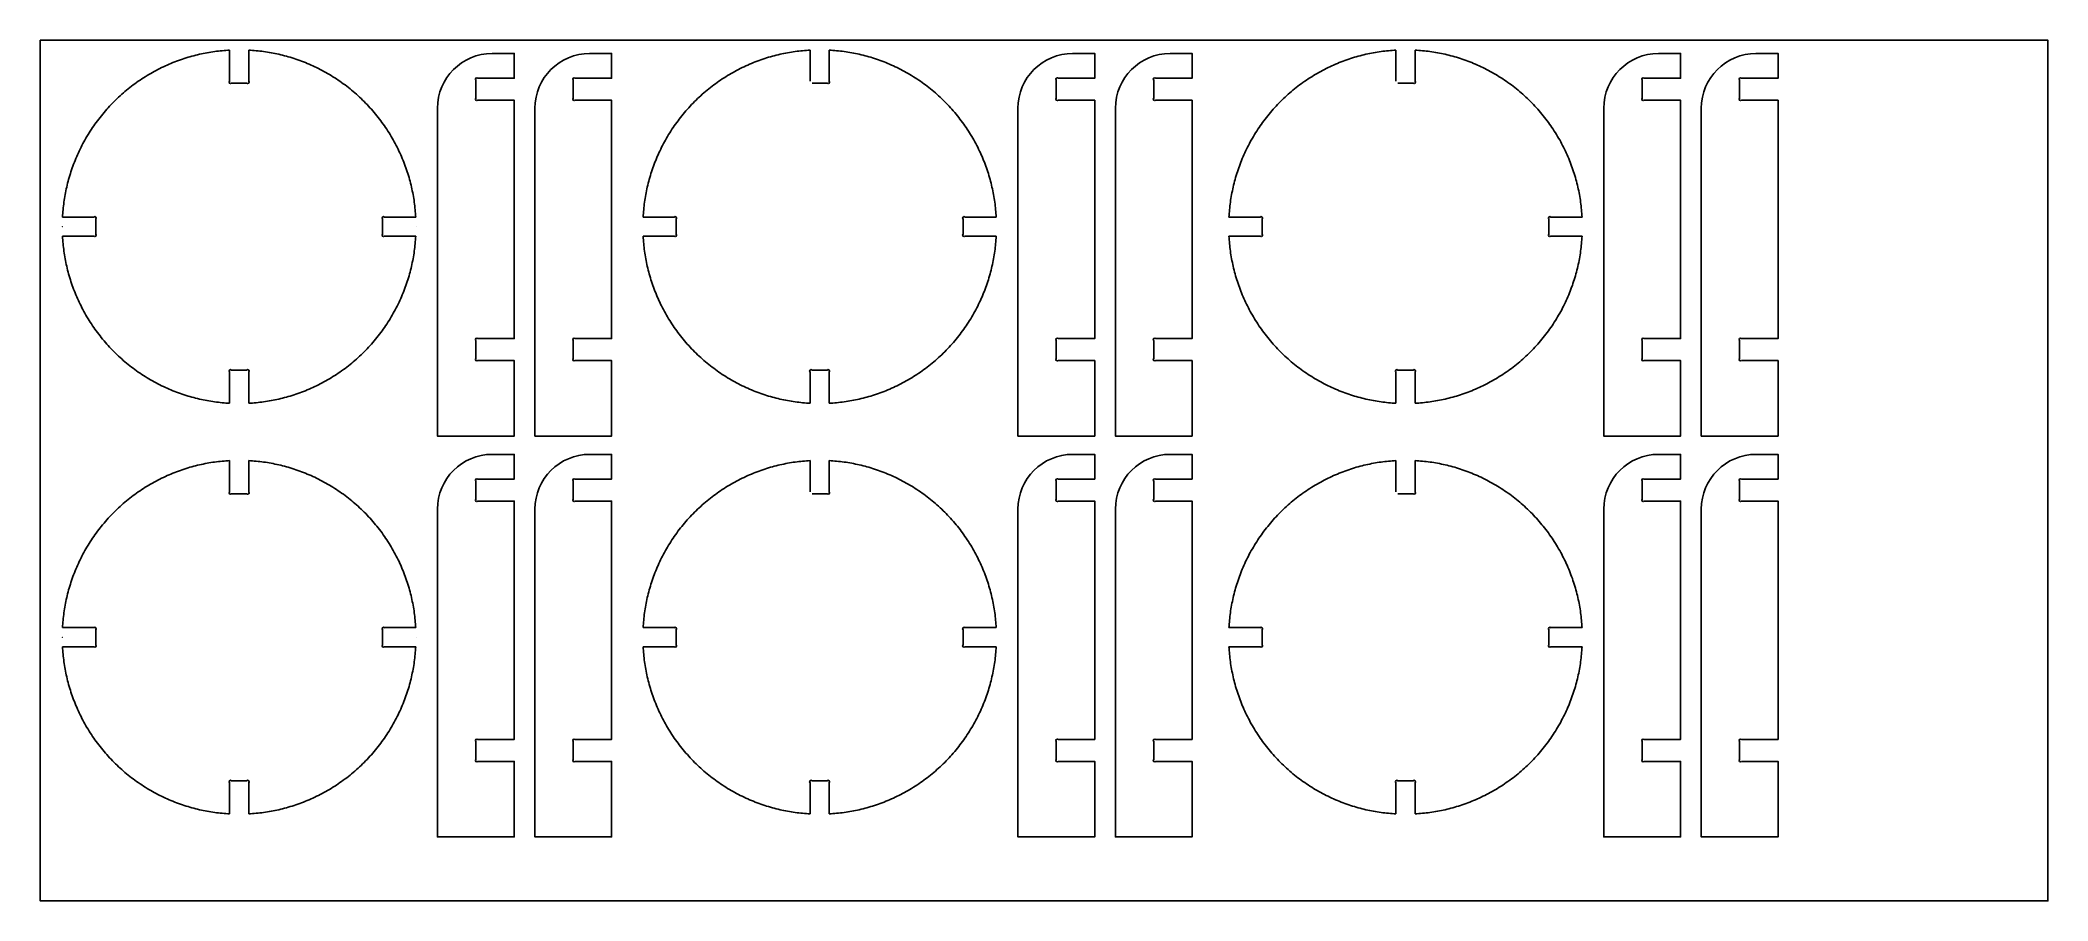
# Model space of a CAD drawing. Header units: millimetres. Extents: x 2518 to 4618, y 7695 to 8595.
import ezdxf

# ---------------------------------------------------------------- set-up
doc = ezdxf.new("R2010")
doc.units = ezdxf.units.MM
doc.header["$LTSCALE"] = 4.5
doc.header["$MEASUREMENT"] = 0
doc.layers.add('3D', color=18, linetype='Continuous', true_color=0x000000)
doc.layers.add('Default', color=18, linetype='Continuous', true_color=0x000000)

msp = doc.modelspace()

# ---------------------------------------------------------------- linework, layer by layer
at = {"layer": '3D'}
msp.add_lwpolyline([(2517.6, 8594.5), (2517.6, 7694.5), (4617.6, 7694.5), (4617.6, 8594.5)], close=True, dxfattribs=at)
at = {"layer": 'Default'}
for points in [[(2715.7, 8551.6), (2715.7, 8551.9), (2715.7, 8584.2)], [(2735.7, 8584.2), (2735.7, 8551.9), (2735.7, 8551.6)], [(3322.9, 8551.6), (3322.9, 8551.9), (3322.9, 8584.2)], [(3342.9, 8584.2), (3342.9, 8551.9), (3342.9, 8551.6)], [(3935.7, 8551.6), (3935.7, 8551.9), (3935.7, 8584.2)], [(3955.7, 8584.2), (3955.7, 8551.9), (3955.7, 8551.6)], [(2733.6, 8549.5), (2733.3, 8549.5), (2718.1, 8549.5), (2717.8, 8549.5)], [(3340.8, 8549.5), (3340.5, 8549.5), (3325.3, 8549.5), (3325, 8549.5)], [(3953.6, 8549.5), (3953.3, 8549.5), (3938.1, 8549.5), (3937.8, 8549.5)], [(2540.9, 8409.5), (2573.3, 8409.5), (2573.6, 8409.5)], [(2575.7, 8407.4), (2575.7, 8407.1), (2575.7, 8391.9), (2575.7, 8391.6)], [(2875.7, 8391.6), (2875.7, 8391.9), (2875.7, 8407.1), (2875.7, 8407.4)], [(2877.8, 8409.5), (2878.1, 8409.5), (2910.4, 8409.5)], [(3148.2, 8409.5), (3180.5, 8409.5), (3180.8, 8409.5)], [(3182.9, 8407.4), (3182.9, 8407.1), (3182.9, 8391.9), (3182.9, 8391.6)], [(3482.9, 8391.6), (3482.9, 8391.9), (3482.9, 8407.1), (3482.9, 8407.4)], [(3485, 8409.5), (3485.3, 8409.5), (3517.6, 8409.5)], [(3761, 8409.5), (3793.3, 8409.5), (3793.6, 8409.5)], [(3795.7, 8407.4), (3795.7, 8407.1), (3795.7, 8391.9), (3795.7, 8391.6)], [(4095.7, 8391.6), (4095.7, 8391.9), (4095.7, 8407.1), (4095.7, 8407.4)], [(4097.8, 8409.5), (4098.1, 8409.5), (4130.4, 8409.5)], [(2540.7, 8399.5), (2540.7, 8399.5)], [(2573.6, 8389.5), (2573.3, 8389.5), (2540.9, 8389.5)], [(2910.4, 8389.5), (2878.1, 8389.5), (2877.8, 8389.5)], [(2910.7, 8399.5), (2910.7, 8399.5), (2910.7, 8399.5)], [(3180.8, 8389.5), (3180.5, 8389.5), (3148.2, 8389.5)], [(3517.6, 8389.5), (3485.3, 8389.5), (3485, 8389.5)], [(3793.6, 8389.5), (3793.3, 8389.5), (3761, 8389.5)], [(4130.4, 8389.5), (4098.1, 8389.5), (4097.8, 8389.5)], [(2715.7, 8214.8), (2715.7, 8247.1), (2715.7, 8247.4)], [(2717.8, 8249.5), (2718.1, 8249.5), (2733.3, 8249.5), (2733.6, 8249.5)], [(2735.7, 8247.4), (2735.7, 8247.1), (2735.7, 8214.8)], [(3322.9, 8214.8), (3322.9, 8247.1), (3322.9, 8247.4)], [(3325, 8249.5), (3325.3, 8249.5), (3340.5, 8249.5), (3340.8, 8249.5)], [(3342.9, 8247.4), (3342.9, 8247.1), (3342.9, 8214.8)], [(3935.7, 8214.8), (3935.7, 8247.1), (3935.7, 8247.4)], [(3937.8, 8249.5), (3938.1, 8249.5), (3953.3, 8249.5), (3953.6, 8249.5)], [(3955.7, 8247.4), (3955.7, 8247.1), (3955.7, 8214.8)], [(2715.7, 8122.3), (2715.7, 8122.6), (2715.7, 8154.9)], [(2735.7, 8154.9), (2735.7, 8122.6), (2735.7, 8122.3)], [(3322.9, 8122.3), (3322.9, 8122.6), (3322.9, 8154.9)], [(3342.9, 8154.9), (3342.9, 8122.6), (3342.9, 8122.3)], [(3935.7, 8122.3), (3935.7, 8122.6), (3935.7, 8154.9)], [(3955.7, 8154.9), (3955.7, 8122.6), (3955.7, 8122.3)], [(2733.6, 8120.2), (2733.3, 8120.2), (2718.1, 8120.2), (2717.8, 8120.2)], [(3340.8, 8120.2), (3340.5, 8120.2), (3325.3, 8120.2), (3325, 8120.2)], [(3953.6, 8120.2), (3953.3, 8120.2), (3938.1, 8120.2), (3937.8, 8120.2)], [(2540.9, 7980.2), (2573.3, 7980.2), (2573.6, 7980.2)], [(2877.8, 7980.2), (2878.1, 7980.2), (2910.4, 7980.2)], [(3148.2, 7980.2), (3180.5, 7980.2), (3180.8, 7980.2)], [(3485, 7980.2), (3485.3, 7980.2), (3517.6, 7980.2)], [(3761, 7980.2), (3793.3, 7980.2), (3793.6, 7980.2)], [(4097.8, 7980.2), (4098.1, 7980.2), (4130.4, 7980.2)], [(2540.7, 7970.2), (2540.7, 7970.2)], [(2573.6, 7960.2), (2573.3, 7960.2), (2540.9, 7960.2)], [(2575.7, 7978), (2575.7, 7977.8), (2575.7, 7962.6), (2575.7, 7962.3)], [(2875.7, 7962.3), (2875.7, 7962.6), (2875.7, 7977.8), (2875.7, 7978)], [(2910.4, 7960.2), (2878.1, 7960.2), (2877.8, 7960.2)], [(2910.7, 7970.2), (2910.7, 7970.2), (2910.7, 7970.2)], [(3180.8, 7960.2), (3180.5, 7960.2), (3148.2, 7960.2)], [(3182.9, 7978), (3182.9, 7977.8), (3182.9, 7962.6), (3182.9, 7962.3)], [(3482.9, 7962.3), (3482.9, 7962.6), (3482.9, 7977.8), (3482.9, 7978)], [(3517.6, 7960.2), (3485.3, 7960.2), (3485, 7960.2)], [(3793.6, 7960.2), (3793.3, 7960.2), (3761, 7960.2)], [(3795.7, 7978), (3795.7, 7977.8), (3795.7, 7962.6), (3795.7, 7962.3)], [(4095.7, 7962.3), (4095.7, 7962.6), (4095.7, 7977.8), (4095.7, 7978)], [(4130.4, 7960.2), (4098.1, 7960.2), (4097.8, 7960.2)], [(2715.7, 7785.4), (2715.7, 7817.8), (2715.7, 7818)], [(2717.8, 7820.2), (2718.1, 7820.2), (2733.3, 7820.2), (2733.6, 7820.2)], [(2735.7, 7818), (2735.7, 7817.8), (2735.7, 7785.4)], [(3322.9, 7785.4), (3322.9, 7817.8), (3322.9, 7818)], [(3325, 7820.2), (3325.3, 7820.2), (3340.5, 7820.2), (3340.8, 7820.2)], [(3342.9, 7818), (3342.9, 7817.8), (3342.9, 7785.4)], [(3935.7, 7785.4), (3935.7, 7817.8), (3935.7, 7818)], [(3937.8, 7820.2), (3938.1, 7820.2), (3953.3, 7820.2), (3953.6, 7820.2)], [(3955.7, 7818), (3955.7, 7817.8), (3955.7, 7785.4)]]:
    msp.add_lwpolyline(points, dxfattribs=at)
for points in [[(2990.4, 8580.6), (3013.4, 8580.6), (3013.4, 8554.7), (3013.4, 8580.6), (2990.4, 8580.6), (3013.4, 8580.6), (3013.4, 8554.7), (3013.4, 8580.6)], [(3092.4, 8580.6), (3115.3, 8580.6), (3115.3, 8554.7), (3115.3, 8580.6), (3092.4, 8580.6), (3115.3, 8580.6), (3115.3, 8554.7), (3115.3, 8580.6)], [(3597.6, 8580.6), (3620.6, 8580.6), (3620.6, 8554.7), (3620.6, 8580.6), (3597.6, 8580.6), (3620.6, 8580.6), (3620.6, 8554.7), (3620.6, 8580.6)], [(3699.6, 8580.6), (3722.5, 8580.6), (3722.5, 8554.7), (3722.5, 8580.6), (3699.6, 8580.6), (3722.5, 8580.6), (3722.5, 8554.7), (3722.5, 8580.6)], [(4210.4, 8580.6), (4233.4, 8580.6), (4233.4, 8554.7), (4233.4, 8580.6), (4210.4, 8580.6), (4233.4, 8580.6), (4233.4, 8554.7), (4233.4, 8580.6)], [(4312.4, 8580.6), (4335.3, 8580.6), (4335.3, 8554.7), (4335.3, 8580.6), (4312.4, 8580.6), (4335.3, 8580.6), (4335.3, 8554.7), (4335.3, 8580.6)], [(3013.4, 8531.7), (3013.4, 8282.5), (2975.3, 8282.5), (3013.4, 8282.5)], [(3013.4, 8531.7), (3013.4, 8282.5), (2975.3, 8282.5), (3013.4, 8282.5)], [(3115.3, 8531.7), (3115.3, 8282.5), (3077.3, 8282.5), (3115.3, 8282.5)], [(3115.3, 8531.7), (3115.3, 8282.5), (3077.3, 8282.5), (3115.3, 8282.5)], [(3620.6, 8531.7), (3620.6, 8282.5), (3582.5, 8282.5), (3620.6, 8282.5)], [(3620.6, 8531.7), (3620.6, 8282.5), (3582.5, 8282.5), (3620.6, 8282.5)], [(3722.5, 8531.7), (3722.5, 8282.5), (3684.5, 8282.5), (3722.5, 8282.5)], [(3722.5, 8531.7), (3722.5, 8282.5), (3684.5, 8282.5), (3722.5, 8282.5)], [(4233.4, 8531.7), (4233.4, 8282.5), (4195.4, 8282.5), (4233.4, 8282.5)], [(4233.4, 8531.7), (4233.4, 8282.5), (4195.4, 8282.5), (4233.4, 8282.5)], [(4335.3, 8531.7), (4335.3, 8282.5), (4297.3, 8282.5), (4335.3, 8282.5)], [(4335.3, 8531.7), (4335.3, 8282.5), (4297.3, 8282.5), (4335.3, 8282.5)], [(2975.3, 8259.5), (3013.4, 8259.5), (3013.4, 8180.6), (3013.4, 8259.5)], [(2975.3, 8259.5), (3013.4, 8259.5), (3013.4, 8180.6), (3013.4, 8259.5)], [(3077.3, 8259.5), (3115.3, 8259.5), (3115.3, 8180.6), (3115.3, 8259.5)], [(3077.3, 8259.5), (3115.3, 8259.5), (3115.3, 8180.6), (3115.3, 8259.5)], [(3582.5, 8259.5), (3620.6, 8259.5), (3620.6, 8180.6), (3620.6, 8259.5)], [(3582.5, 8259.5), (3620.6, 8259.5), (3620.6, 8180.6), (3620.6, 8259.5)], [(3684.5, 8259.5), (3722.5, 8259.5), (3722.5, 8180.6), (3722.5, 8259.5)], [(3684.5, 8259.5), (3722.5, 8259.5), (3722.5, 8180.6), (3722.5, 8259.5)], [(4195.4, 8259.5), (4233.4, 8259.5), (4233.4, 8180.6), (4233.4, 8259.5)], [(4195.4, 8259.5), (4233.4, 8259.5), (4233.4, 8180.6), (4233.4, 8259.5)], [(4297.3, 8259.5), (4335.3, 8259.5), (4335.3, 8180.6), (4335.3, 8259.5)], [(4297.3, 8259.5), (4335.3, 8259.5), (4335.3, 8180.6), (4335.3, 8259.5)], [(2990.4, 8161.4), (3013.4, 8161.4), (3013.4, 8135.6), (3013.4, 8161.4), (2990.4, 8161.4), (3013.4, 8161.4), (3013.4, 8135.6), (3013.4, 8161.4)], [(3092.4, 8161.4), (3115.3, 8161.4), (3115.3, 8135.6), (3115.3, 8161.4), (3092.4, 8161.4), (3115.3, 8161.4), (3115.3, 8135.6), (3115.3, 8161.4)], [(3597.6, 8161.4), (3620.6, 8161.4), (3620.6, 8135.6), (3620.6, 8161.4), (3597.6, 8161.4), (3620.6, 8161.4), (3620.6, 8135.6), (3620.6, 8161.4)], [(3699.6, 8161.4), (3722.5, 8161.4), (3722.5, 8135.6), (3722.5, 8161.4), (3699.6, 8161.4), (3722.5, 8161.4), (3722.5, 8135.6), (3722.5, 8161.4)], [(4210.4, 8161.4), (4233.4, 8161.4), (4233.4, 8135.6), (4233.4, 8161.4), (4210.4, 8161.4), (4233.4, 8161.4), (4233.4, 8135.6), (4233.4, 8161.4)], [(4312.4, 8161.4), (4335.3, 8161.4), (4335.3, 8135.6), (4335.3, 8161.4), (4312.4, 8161.4), (4335.3, 8161.4), (4335.3, 8135.6), (4335.3, 8161.4)], [(3013.4, 8112.6), (3013.4, 7863.3), (2975.3, 7863.3), (3013.4, 7863.3)], [(3013.4, 8112.6), (3013.4, 7863.3), (2975.3, 7863.3), (3013.4, 7863.3)], [(3115.3, 8112.6), (3115.3, 7863.3), (3077.3, 7863.3), (3115.3, 7863.3)], [(3115.3, 8112.6), (3115.3, 7863.3), (3077.3, 7863.3), (3115.3, 7863.3)], [(3620.6, 8112.6), (3620.6, 7863.3), (3582.5, 7863.3), (3620.6, 7863.3)], [(3620.6, 8112.6), (3620.6, 7863.3), (3582.5, 7863.3), (3620.6, 7863.3)], [(3722.5, 8112.6), (3722.5, 7863.3), (3684.5, 7863.3), (3722.5, 7863.3)], [(3722.5, 8112.6), (3722.5, 7863.3), (3684.5, 7863.3), (3722.5, 7863.3)], [(4233.4, 8112.6), (4233.4, 7863.3), (4195.4, 7863.3), (4233.4, 7863.3)], [(4233.4, 8112.6), (4233.4, 7863.3), (4195.4, 7863.3), (4233.4, 7863.3)], [(4335.3, 8112.6), (4335.3, 7863.3), (4297.3, 7863.3), (4335.3, 7863.3)], [(4335.3, 8112.6), (4335.3, 7863.3), (4297.3, 7863.3), (4335.3, 7863.3)], [(2975.3, 7840.4), (3013.4, 7840.4), (3013.4, 7761.4), (3013.4, 7840.4)], [(2975.3, 7840.4), (3013.4, 7840.4), (3013.4, 7761.4), (3013.4, 7840.4)], [(3077.3, 7840.4), (3115.3, 7840.4), (3115.3, 7761.4), (3115.3, 7840.4)], [(3077.3, 7840.4), (3115.3, 7840.4), (3115.3, 7761.4), (3115.3, 7840.4)], [(3582.5, 7840.4), (3620.6, 7840.4), (3620.6, 7761.4), (3620.6, 7840.4)], [(3582.5, 7840.4), (3620.6, 7840.4), (3620.6, 7761.4), (3620.6, 7840.4)], [(3684.5, 7840.4), (3722.5, 7840.4), (3722.5, 7761.4), (3722.5, 7840.4)], [(3684.5, 7840.4), (3722.5, 7840.4), (3722.5, 7761.4), (3722.5, 7840.4)], [(4195.4, 7840.4), (4233.4, 7840.4), (4233.4, 7761.4), (4233.4, 7840.4)], [(4195.4, 7840.4), (4233.4, 7840.4), (4233.4, 7761.4), (4233.4, 7840.4)], [(4297.3, 7840.4), (4335.3, 7840.4), (4335.3, 7761.4), (4335.3, 7840.4)], [(4297.3, 7840.4), (4335.3, 7840.4), (4335.3, 7761.4), (4335.3, 7840.4)]]:
    msp.add_lwpolyline(points, close=True, dxfattribs=at)
for points in [[(2973.2, 8536.2, 0), (2973.2, 8533.9, 0), (2973.2, 8536.2, 0), (2973.2, 8552.6, 0), (2973.2, 8536.2, 0), (2973.2, 8533.9, 0), (2973.2, 8536.2, 0), (2973.2, 8552.6, 0)], [(2975.3, 8554.7, 0), (3013.4, 8554.7, 0), (2975.3, 8554.7, 0), (3013.4, 8554.7, 0)], [(3075.2, 8536.2, 0), (3075.2, 8533.9, 0), (3075.2, 8536.2, 0), (3075.2, 8552.6, 0), (3075.2, 8536.2, 0), (3075.2, 8533.9, 0), (3075.2, 8536.2, 0), (3075.2, 8552.6, 0)], [(3077.3, 8554.7, 0), (3115.3, 8554.7, 0), (3077.3, 8554.7, 0), (3115.3, 8554.7, 0)], [(3580.4, 8536.2, 0), (3580.4, 8533.9, 0), (3580.4, 8536.2, 0), (3580.4, 8552.6, 0), (3580.4, 8536.2, 0), (3580.4, 8533.9, 0), (3580.4, 8536.2, 0), (3580.4, 8552.6, 0)], [(3582.5, 8554.7, 0), (3620.6, 8554.7, 0), (3582.5, 8554.7, 0), (3620.6, 8554.7, 0)], [(3682.4, 8536.2, 0), (3682.4, 8533.9, 0), (3682.4, 8536.2, 0), (3682.4, 8552.6, 0), (3682.4, 8536.2, 0), (3682.4, 8533.9, 0), (3682.4, 8536.2, 0), (3682.4, 8552.6, 0)], [(3684.5, 8554.7, 0), (3722.5, 8554.7, 0), (3684.5, 8554.7, 0), (3722.5, 8554.7, 0)], [(4193.2, 8536.2, 0), (4193.2, 8533.9, 0), (4193.2, 8536.2, 0), (4193.2, 8552.6, 0), (4193.2, 8536.2, 0), (4193.2, 8533.9, 0), (4193.2, 8536.2, 0), (4193.2, 8552.6, 0)], [(4195.4, 8554.7, 0), (4233.4, 8554.7, 0), (4195.4, 8554.7, 0), (4233.4, 8554.7, 0)], [(4295.2, 8536.2, 0), (4295.2, 8533.9, 0), (4295.2, 8536.2, 0), (4295.2, 8552.6, 0), (4295.2, 8536.2, 0), (4295.2, 8533.9, 0), (4295.2, 8536.2, 0), (4295.2, 8552.6, 0)], [(4297.3, 8554.7, 0), (4335.3, 8554.7, 0), (4297.3, 8554.7, 0), (4335.3, 8554.7, 0)], [(3013.4, 8531.7, 0), (2975.3, 8531.7, 0), (3013.4, 8531.7, 0), (2975.3, 8531.7, 0)], [(3115.3, 8531.7, 0), (3077.3, 8531.7, 0), (3115.3, 8531.7, 0), (3077.3, 8531.7, 0)], [(3620.6, 8531.7, 0), (3582.5, 8531.7, 0), (3620.6, 8531.7, 0), (3582.5, 8531.7, 0)], [(3722.5, 8531.7, 0), (3684.5, 8531.7, 0), (3722.5, 8531.7, 0), (3684.5, 8531.7, 0)], [(4233.4, 8531.7, 0), (4195.4, 8531.7, 0), (4233.4, 8531.7, 0), (4195.4, 8531.7, 0)], [(4335.3, 8531.7, 0), (4297.3, 8531.7, 0), (4335.3, 8531.7, 0), (4297.3, 8531.7, 0)], [(2933.1, 8180.6, 0), (2933.1, 8523.3, 0), (2933.1, 8180.6, 0), (2933.1, 8523.3, 0)], [(3035, 8180.6, 0), (3035, 8523.3, 0), (3035, 8180.6, 0), (3035, 8523.3, 0)], [(3540.3, 8180.6, 0), (3540.3, 8523.3, 0), (3540.3, 8180.6, 0), (3540.3, 8523.3, 0)], [(3642.2, 8180.6, 0), (3642.2, 8523.3, 0), (3642.2, 8180.6, 0), (3642.2, 8523.3, 0)], [(4153.1, 8180.6, 0), (4153.1, 8523.3, 0), (4153.1, 8180.6, 0), (4153.1, 8523.3, 0)], [(4255, 8180.6, 0), (4255, 8523.3, 0), (4255, 8180.6, 0), (4255, 8523.3, 0)], [(2973.2, 8280.3, 0), (2973.2, 8261.7, 0), (2973.2, 8280.3, 0), (2973.2, 8261.7, 0)], [(3075.2, 8280.3, 0), (3075.2, 8261.7, 0), (3075.2, 8280.3, 0), (3075.2, 8261.7, 0)], [(3580.4, 8280.3, 0), (3580.4, 8261.7, 0), (3580.4, 8280.3, 0), (3580.4, 8261.7, 0)], [(3682.4, 8280.3, 0), (3682.4, 8261.7, 0), (3682.4, 8280.3, 0), (3682.4, 8261.7, 0)], [(4193.2, 8280.3, 0), (4193.2, 8261.7, 0), (4193.2, 8280.3, 0), (4193.2, 8261.7, 0)], [(4295.2, 8280.3, 0), (4295.2, 8261.7, 0), (4295.2, 8280.3, 0), (4295.2, 8261.7, 0)], [(3013.4, 8180.6, 0), (2933.1, 8180.6, 0), (3013.4, 8180.6, 0), (2933.1, 8180.6, 0)], [(3115.3, 8180.6, 0), (3035, 8180.6, 0), (3115.3, 8180.6, 0), (3035, 8180.6, 0)], [(3620.6, 8180.6, 0), (3540.3, 8180.6, 0), (3620.6, 8180.6, 0), (3540.3, 8180.6, 0)], [(3722.5, 8180.6, 0), (3642.2, 8180.6, 0), (3722.5, 8180.6, 0), (3642.2, 8180.6, 0)], [(4233.4, 8180.6, 0), (4153.1, 8180.6, 0), (4233.4, 8180.6, 0), (4153.1, 8180.6, 0)], [(4335.3, 8180.6, 0), (4255, 8180.6, 0), (4335.3, 8180.6, 0), (4255, 8180.6, 0)], [(2973.2, 8117.1, 0), (2973.2, 8114.7, 0), (2973.2, 8117.1, 0), (2973.2, 8133.4, 0), (2973.2, 8117.1, 0), (2973.2, 8114.7, 0), (2973.2, 8117.1, 0), (2973.2, 8133.4, 0)], [(2975.3, 8135.6, 0), (3013.4, 8135.6, 0), (2975.3, 8135.6, 0), (3013.4, 8135.6, 0)], [(3075.2, 8117.1, 0), (3075.2, 8114.7, 0), (3075.2, 8117.1, 0), (3075.2, 8133.4, 0), (3075.2, 8117.1, 0), (3075.2, 8114.7, 0), (3075.2, 8117.1, 0), (3075.2, 8133.4, 0)], [(3077.3, 8135.6, 0), (3115.3, 8135.6, 0), (3077.3, 8135.6, 0), (3115.3, 8135.6, 0)], [(3580.4, 8117.1, 0), (3580.4, 8114.7, 0), (3580.4, 8117.1, 0), (3580.4, 8133.4, 0), (3580.4, 8117.1, 0), (3580.4, 8114.7, 0), (3580.4, 8117.1, 0), (3580.4, 8133.4, 0)], [(3582.5, 8135.6, 0), (3620.6, 8135.6, 0), (3582.5, 8135.6, 0), (3620.6, 8135.6, 0)], [(3682.4, 8117.1, 0), (3682.4, 8114.7, 0), (3682.4, 8117.1, 0), (3682.4, 8133.4, 0), (3682.4, 8117.1, 0), (3682.4, 8114.7, 0), (3682.4, 8117.1, 0), (3682.4, 8133.4, 0)], [(3684.5, 8135.6, 0), (3722.5, 8135.6, 0), (3684.5, 8135.6, 0), (3722.5, 8135.6, 0)], [(4193.2, 8117.1, 0), (4193.2, 8114.7, 0), (4193.2, 8117.1, 0), (4193.2, 8133.4, 0), (4193.2, 8117.1, 0), (4193.2, 8114.7, 0), (4193.2, 8117.1, 0), (4193.2, 8133.4, 0)], [(4195.4, 8135.6, 0), (4233.4, 8135.6, 0), (4195.4, 8135.6, 0), (4233.4, 8135.6, 0)], [(4295.2, 8117.1, 0), (4295.2, 8114.7, 0), (4295.2, 8117.1, 0), (4295.2, 8133.4, 0), (4295.2, 8117.1, 0), (4295.2, 8114.7, 0), (4295.2, 8117.1, 0), (4295.2, 8133.4, 0)], [(4297.3, 8135.6, 0), (4335.3, 8135.6, 0), (4297.3, 8135.6, 0), (4335.3, 8135.6, 0)], [(3013.4, 8112.6, 0), (2975.3, 8112.6, 0), (3013.4, 8112.6, 0), (2975.3, 8112.6, 0)], [(3115.3, 8112.6, 0), (3077.3, 8112.6, 0), (3115.3, 8112.6, 0), (3077.3, 8112.6, 0)], [(3620.6, 8112.6, 0), (3582.5, 8112.6, 0), (3620.6, 8112.6, 0), (3582.5, 8112.6, 0)], [(3722.5, 8112.6, 0), (3684.5, 8112.6, 0), (3722.5, 8112.6, 0), (3684.5, 8112.6, 0)], [(4233.4, 8112.6, 0), (4195.4, 8112.6, 0), (4233.4, 8112.6, 0), (4195.4, 8112.6, 0)], [(4335.3, 8112.6, 0), (4297.3, 8112.6, 0), (4335.3, 8112.6, 0), (4297.3, 8112.6, 0)], [(2933.1, 7761.4, 0), (2933.1, 8104.1, 0), (2933.1, 7761.4, 0), (2933.1, 8104.1, 0)], [(3035, 7761.4, 0), (3035, 8104.1, 0), (3035, 7761.4, 0), (3035, 8104.1, 0)], [(3540.3, 7761.4, 0), (3540.3, 8104.1, 0), (3540.3, 7761.4, 0), (3540.3, 8104.1, 0)], [(3642.2, 7761.4, 0), (3642.2, 8104.1, 0), (3642.2, 7761.4, 0), (3642.2, 8104.1, 0)], [(4153.1, 7761.4, 0), (4153.1, 8104.1, 0), (4153.1, 7761.4, 0), (4153.1, 8104.1, 0)], [(4255, 7761.4, 0), (4255, 8104.1, 0), (4255, 7761.4, 0), (4255, 8104.1, 0)], [(2973.2, 7861.2, 0), (2973.2, 7842.5, 0), (2973.2, 7861.2, 0), (2973.2, 7842.5, 0)], [(3075.2, 7861.2, 0), (3075.2, 7842.5, 0), (3075.2, 7861.2, 0), (3075.2, 7842.5, 0)], [(3580.4, 7861.2, 0), (3580.4, 7842.5, 0), (3580.4, 7861.2, 0), (3580.4, 7842.5, 0)], [(3682.4, 7861.2, 0), (3682.4, 7842.5, 0), (3682.4, 7861.2, 0), (3682.4, 7842.5, 0)], [(4193.2, 7861.2, 0), (4193.2, 7842.5, 0), (4193.2, 7861.2, 0), (4193.2, 7842.5, 0)], [(4295.2, 7861.2, 0), (4295.2, 7842.5, 0), (4295.2, 7861.2, 0), (4295.2, 7842.5, 0)], [(3013.4, 7761.4, 0), (2933.1, 7761.4, 0), (3013.4, 7761.4, 0), (2933.1, 7761.4, 0)], [(3115.3, 7761.4, 0), (3035, 7761.4, 0), (3115.3, 7761.4, 0), (3035, 7761.4, 0)], [(3620.6, 7761.4, 0), (3540.3, 7761.4, 0), (3620.6, 7761.4, 0), (3540.3, 7761.4, 0)], [(3722.5, 7761.4, 0), (3642.2, 7761.4, 0), (3722.5, 7761.4, 0), (3642.2, 7761.4, 0)], [(4233.4, 7761.4, 0), (4153.1, 7761.4, 0), (4233.4, 7761.4, 0), (4153.1, 7761.4, 0)], [(4335.3, 7761.4, 0), (4255, 7761.4, 0), (4335.3, 7761.4, 0), (4255, 7761.4, 0)]]:
    msp.add_polyline3d(points, close=True, dxfattribs=at)
at = {"layer": 'Default', "extrusion": (0, 0, -1)}
for centre, radius, start, end in [((-2990.4, 8523.3), 57.3, 0, 90), ((-2990.4, 8523.3), 57.3, 0, 90), ((-3092.4, 8523.3), 57.3, 0, 90), ((-3092.4, 8523.3), 57.3, 0, 90), ((-3597.6, 8523.3), 57.3, 0, 90), ((-3597.6, 8523.3), 57.3, 0, 90), ((-3699.6, 8523.3), 57.3, 0, 90), ((-3699.6, 8523.3), 57.3, 0, 90), ((-4210.4, 8523.3), 57.3, 0, 90), ((-4210.4, 8523.3), 57.3, 0, 90), ((-4312.4, 8523.3), 57.3, 0, 90), ((-4312.4, 8523.3), 57.3, 0, 90), ((-2716.7, 8550.6), 1.5, 225, 45), ((-2734.6, 8550.6), 1.5, 135, 315), ((-2974.3, 8553.7), 1.5, 315, 135), ((-2974.3, 8553.7), 1.5, 315, 135), ((-3076.2, 8553.7), 1.5, 315, 135), ((-3076.2, 8553.7), 1.5, 315, 135), ((-3341.8, 8550.6), 1.5, 135, 315), ((-3581.5, 8553.7), 1.5, 315, 135), ((-3581.5, 8553.7), 1.5, 315, 135), ((-3683.4, 8553.7), 1.5, 315, 135), ((-3683.4, 8553.7), 1.5, 315, 135), ((-3954.6, 8550.6), 1.5, 135, 315), ((-4194.3, 8553.7), 1.5, 315, 135), ((-4194.3, 8553.7), 1.5, 315, 135), ((-4296.2, 8553.7), 1.5, 315, 135), ((-4296.2, 8553.7), 1.5, 315, 135), ((-2974.3, 8532.8), 1.5, 225, 45), ((-2974.3, 8532.8), 1.5, 225, 45), ((-3076.2, 8532.8), 1.5, 225, 45), ((-3076.2, 8532.8), 1.5, 225, 45), ((-3581.5, 8532.8), 1.5, 225, 45), ((-3581.5, 8532.8), 1.5, 225, 45), ((-3683.4, 8532.8), 1.5, 225, 45), ((-3683.4, 8532.8), 1.5, 225, 45), ((-4194.3, 8532.8), 1.5, 225, 45), ((-4194.3, 8532.8), 1.5, 225, 45), ((-4296.2, 8532.8), 1.5, 225, 45), ((-4296.2, 8532.8), 1.5, 225, 45), ((-2574.6, 8408.5), 1.5, 45, 225), ((-2876.7, 8408.5), 1.5, 315, 135), ((-3181.8, 8408.5), 1.5, 45, 225), ((-3483.9, 8408.5), 1.5, 315, 135), ((-3794.6, 8408.5), 1.5, 45, 225), ((-4096.7, 8408.5), 1.5, 315, 135), ((-2574.6, 8390.6), 1.5, 135, 315), ((-2876.7, 8390.6), 1.5, 225, 45), ((-3181.8, 8390.6), 1.5, 135, 315), ((-3483.9, 8390.6), 1.5, 225, 45), ((-3794.6, 8390.6), 1.5, 135, 315), ((-4096.7, 8390.6), 1.5, 225, 45), ((-2974.3, 8281.4), 1.5, 315, 135), ((-2974.3, 8281.4), 1.5, 315, 135), ((-3076.2, 8281.4), 1.5, 315, 135), ((-3076.2, 8281.4), 1.5, 315, 135), ((-3581.5, 8281.4), 1.5, 315, 135), ((-3581.5, 8281.4), 1.5, 315, 135), ((-3683.4, 8281.4), 1.5, 315, 135), ((-3683.4, 8281.4), 1.5, 315, 135), ((-4194.3, 8281.4), 1.5, 315, 135), ((-4194.3, 8281.4), 1.5, 315, 135), ((-4296.2, 8281.4), 1.5, 315, 135), ((-4296.2, 8281.4), 1.5, 315, 135), ((-2974.3, 8260.6), 1.5, 225, 45), ((-2974.3, 8260.6), 1.5, 225, 45), ((-3076.2, 8260.6), 1.5, 225, 45), ((-3076.2, 8260.6), 1.5, 225, 45), ((-3581.5, 8260.6), 1.5, 225, 45), ((-3581.5, 8260.6), 1.5, 225, 45), ((-3683.4, 8260.6), 1.5, 225, 45), ((-3683.4, 8260.6), 1.5, 225, 45), ((-4194.3, 8260.6), 1.5, 225, 45), ((-4194.3, 8260.6), 1.5, 225, 45), ((-4296.2, 8260.6), 1.5, 225, 45), ((-4296.2, 8260.6), 1.5, 225, 45), ((-2716.7, 8248.5), 1.5, 315, 135), ((-2734.6, 8248.5), 1.5, 45, 225), ((-3323.9, 8248.5), 1.5, 315, 135), ((-3341.8, 8248.5), 1.5, 45, 225), ((-3936.7, 8248.5), 1.5, 315, 135), ((-3954.6, 8248.5), 1.5, 45, 225), ((-2990.4, 8104.1), 57.3, 0, 90), ((-2990.4, 8104.1), 57.3, 0, 90), ((-3092.4, 8104.1), 57.3, 0, 90), ((-3092.4, 8104.1), 57.3, 0, 90), ((-3597.6, 8104.1), 57.3, 0, 90), ((-3597.6, 8104.1), 57.3, 0, 90), ((-3699.6, 8104.1), 57.3, 0, 90), ((-3699.6, 8104.1), 57.3, 0, 90), ((-4210.4, 8104.1), 57.3, 0, 90), ((-4210.4, 8104.1), 57.3, 0, 90), ((-4312.4, 8104.1), 57.3, 0, 90), ((-4312.4, 8104.1), 57.3, 0, 90), ((-2974.3, 8134.5), 1.5, 315, 135), ((-2974.3, 8134.5), 1.5, 315, 135), ((-3076.2, 8134.5), 1.5, 315, 135), ((-3076.2, 8134.5), 1.5, 315, 135), ((-3581.5, 8134.5), 1.5, 315, 135), ((-3581.5, 8134.5), 1.5, 315, 135), ((-3683.4, 8134.5), 1.5, 315, 135), ((-3683.4, 8134.5), 1.5, 315, 135), ((-4194.3, 8134.5), 1.5, 315, 135), ((-4194.3, 8134.5), 1.5, 315, 135), ((-4296.2, 8134.5), 1.5, 315, 135), ((-4296.2, 8134.5), 1.5, 315, 135), ((-2716.7, 8121.2), 1.5, 225, 45), ((-2734.6, 8121.2), 1.5, 135, 315), ((-2974.3, 8113.6), 1.5, 225, 45), ((-2974.3, 8113.6), 1.5, 225, 45), ((-3076.2, 8113.6), 1.5, 225, 45), ((-3076.2, 8113.6), 1.5, 225, 45), ((-3341.8, 8121.2), 1.5, 135, 315), ((-3581.5, 8113.6), 1.5, 225, 45), ((-3581.5, 8113.6), 1.5, 225, 45), ((-3683.4, 8113.6), 1.5, 225, 45), ((-3683.4, 8113.6), 1.5, 225, 45), ((-3954.6, 8121.2), 1.5, 135, 315), ((-4194.3, 8113.6), 1.5, 225, 45), ((-4194.3, 8113.6), 1.5, 225, 45), ((-4296.2, 8113.6), 1.5, 225, 45), ((-4296.2, 8113.6), 1.5, 225, 45), ((-2574.6, 7979.1), 1.5, 45, 225), ((-2876.7, 7979.1), 1.5, 315, 135), ((-3181.8, 7979.1), 1.5, 45, 225), ((-3483.9, 7979.1), 1.5, 315, 135), ((-3794.6, 7979.1), 1.5, 45, 225), ((-4096.7, 7979.1), 1.5, 315, 135), ((-2574.6, 7961.2), 1.5, 135, 315), ((-2876.7, 7961.2), 1.5, 225, 45), ((-3181.8, 7961.2), 1.5, 135, 315), ((-3483.9, 7961.2), 1.5, 225, 45), ((-3794.6, 7961.2), 1.5, 135, 315), ((-4096.7, 7961.2), 1.5, 225, 45), ((-2974.3, 7862.2), 1.5, 315, 135), ((-2974.3, 7862.2), 1.5, 315, 135), ((-3076.2, 7862.2), 1.5, 315, 135), ((-3076.2, 7862.2), 1.5, 315, 135), ((-3581.5, 7862.2), 1.5, 315, 135), ((-3581.5, 7862.2), 1.5, 315, 135), ((-3683.4, 7862.2), 1.5, 315, 135), ((-3683.4, 7862.2), 1.5, 315, 135), ((-4194.3, 7862.2), 1.5, 315, 135), ((-4194.3, 7862.2), 1.5, 315, 135), ((-4296.2, 7862.2), 1.5, 315, 135), ((-4296.2, 7862.2), 1.5, 315, 135), ((-2974.3, 7841.4), 1.5, 225, 45), ((-2974.3, 7841.4), 1.5, 225, 45), ((-3076.2, 7841.4), 1.5, 225, 45), ((-3076.2, 7841.4), 1.5, 225, 45), ((-3581.5, 7841.4), 1.5, 225, 45), ((-3581.5, 7841.4), 1.5, 225, 45), ((-3683.4, 7841.4), 1.5, 225, 45), ((-3683.4, 7841.4), 1.5, 225, 45), ((-4194.3, 7841.4), 1.5, 225, 45), ((-4194.3, 7841.4), 1.5, 225, 45), ((-4296.2, 7841.4), 1.5, 225, 45), ((-4296.2, 7841.4), 1.5, 225, 45), ((-2716.7, 7819.1), 1.5, 315, 135), ((-2734.6, 7819.1), 1.5, 45, 225), ((-3323.9, 7819.1), 1.5, 315, 135), ((-3341.8, 7819.1), 1.5, 45, 225), ((-3936.7, 7819.1), 1.5, 315, 135), ((-3954.6, 7819.1), 1.5, 45, 225)]:
    msp.add_arc(centre, radius, start, end, dxfattribs=at)
at = {"layer": 'Default'}
for centre, radius, start, end in [((2990.4, 8523.3), 57.3, 90, 180), ((2990.4, 8523.3), 57.3, 90, 180), ((3092.4, 8523.3), 57.3, 90, 180), ((3092.4, 8523.3), 57.3, 90, 180), ((3597.6, 8523.3), 57.3, 90, 180), ((3597.6, 8523.3), 57.3, 90, 180), ((3699.6, 8523.3), 57.3, 90, 180), ((3699.6, 8523.3), 57.3, 90, 180), ((4210.4, 8523.3), 57.3, 90, 180), ((4210.4, 8523.3), 57.3, 90, 180), ((4312.4, 8523.3), 57.3, 90, 180), ((4312.4, 8523.3), 57.3, 90, 180), ((2716.7, 8550.6), 1.5, 135, 315), ((2974.3, 8553.7), 1.5, 45, 225), ((2974.3, 8553.7), 1.5, 45, 225), ((3076.2, 8553.7), 1.5, 45, 225), ((3076.2, 8553.7), 1.5, 45, 225), ((3581.5, 8553.7), 1.5, 45, 225), ((3581.5, 8553.7), 1.5, 45, 225), ((3683.4, 8553.7), 1.5, 45, 225), ((3683.4, 8553.7), 1.5, 45, 225), ((4194.3, 8553.7), 1.5, 45, 225), ((4194.3, 8553.7), 1.5, 45, 225), ((4296.2, 8553.7), 1.5, 45, 225), ((4296.2, 8553.7), 1.5, 45, 225), ((2974.3, 8532.8), 1.5, 135, 315), ((2974.3, 8532.8), 1.5, 135, 315), ((3076.2, 8532.8), 1.5, 135, 315), ((3076.2, 8532.8), 1.5, 135, 315), ((3581.5, 8532.8), 1.5, 135, 315), ((3581.5, 8532.8), 1.5, 135, 315), ((3683.4, 8532.8), 1.5, 135, 315), ((3683.4, 8532.8), 1.5, 135, 315), ((4194.3, 8532.8), 1.5, 135, 315), ((4194.3, 8532.8), 1.5, 135, 315), ((4296.2, 8532.8), 1.5, 135, 315), ((4296.2, 8532.8), 1.5, 135, 315), ((2974.3, 8281.4), 1.5, 45, 225), ((2974.3, 8281.4), 1.5, 45, 225), ((3076.2, 8281.4), 1.5, 45, 225), ((3076.2, 8281.4), 1.5, 45, 225), ((3581.5, 8281.4), 1.5, 45, 225), ((3581.5, 8281.4), 1.5, 45, 225), ((3683.4, 8281.4), 1.5, 45, 225), ((3683.4, 8281.4), 1.5, 45, 225), ((4194.3, 8281.4), 1.5, 45, 225), ((4194.3, 8281.4), 1.5, 45, 225), ((4296.2, 8281.4), 1.5, 45, 225), ((4296.2, 8281.4), 1.5, 45, 225), ((2974.3, 8260.6), 1.5, 135, 315), ((2974.3, 8260.6), 1.5, 135, 315), ((3076.2, 8260.6), 1.5, 135, 315), ((3076.2, 8260.6), 1.5, 135, 315), ((3581.5, 8260.6), 1.5, 135, 315), ((3581.5, 8260.6), 1.5, 135, 315), ((3683.4, 8260.6), 1.5, 135, 315), ((3683.4, 8260.6), 1.5, 135, 315), ((4194.3, 8260.6), 1.5, 135, 315), ((4194.3, 8260.6), 1.5, 135, 315), ((4296.2, 8260.6), 1.5, 135, 315), ((4296.2, 8260.6), 1.5, 135, 315), ((2990.4, 8104.1), 57.3, 90, 180), ((2990.4, 8104.1), 57.3, 90, 180), ((3092.4, 8104.1), 57.3, 90, 180), ((3092.4, 8104.1), 57.3, 90, 180), ((3597.6, 8104.1), 57.3, 90, 180), ((3597.6, 8104.1), 57.3, 90, 180), ((3699.6, 8104.1), 57.3, 90, 180), ((3699.6, 8104.1), 57.3, 90, 180), ((4210.4, 8104.1), 57.3, 90, 180), ((4210.4, 8104.1), 57.3, 90, 180), ((4312.4, 8104.1), 57.3, 90, 180), ((4312.4, 8104.1), 57.3, 90, 180), ((2974.3, 8134.5), 1.5, 45, 225), ((2974.3, 8134.5), 1.5, 45, 225), ((3076.2, 8134.5), 1.5, 45, 225), ((3076.2, 8134.5), 1.5, 45, 225), ((3581.5, 8134.5), 1.5, 45, 225), ((3581.5, 8134.5), 1.5, 45, 225), ((3683.4, 8134.5), 1.5, 45, 225), ((3683.4, 8134.5), 1.5, 45, 225), ((4194.3, 8134.5), 1.5, 45, 225), ((4194.3, 8134.5), 1.5, 45, 225), ((4296.2, 8134.5), 1.5, 45, 225), ((4296.2, 8134.5), 1.5, 45, 225), ((2716.7, 8121.2), 1.5, 135, 315), ((2974.3, 8113.6), 1.5, 135, 315), ((2974.3, 8113.6), 1.5, 135, 315), ((3076.2, 8113.6), 1.5, 135, 315), ((3076.2, 8113.6), 1.5, 135, 315), ((3581.5, 8113.6), 1.5, 135, 315), ((3581.5, 8113.6), 1.5, 135, 315), ((3683.4, 8113.6), 1.5, 135, 315), ((3683.4, 8113.6), 1.5, 135, 315), ((4194.3, 8113.6), 1.5, 135, 315), ((4194.3, 8113.6), 1.5, 135, 315), ((4296.2, 8113.6), 1.5, 135, 315), ((4296.2, 8113.6), 1.5, 135, 315), ((2974.3, 7862.2), 1.5, 45, 225), ((2974.3, 7862.2), 1.5, 45, 225), ((3076.2, 7862.2), 1.5, 45, 225), ((3076.2, 7862.2), 1.5, 45, 225), ((3581.5, 7862.2), 1.5, 45, 225), ((3581.5, 7862.2), 1.5, 45, 225), ((3683.4, 7862.2), 1.5, 45, 225), ((3683.4, 7862.2), 1.5, 45, 225), ((4194.3, 7862.2), 1.5, 45, 225), ((4194.3, 7862.2), 1.5, 45, 225), ((4296.2, 7862.2), 1.5, 45, 225), ((4296.2, 7862.2), 1.5, 45, 225), ((2974.3, 7841.4), 1.5, 135, 315), ((2974.3, 7841.4), 1.5, 135, 315), ((3076.2, 7841.4), 1.5, 135, 315), ((3076.2, 7841.4), 1.5, 135, 315), ((3581.5, 7841.4), 1.5, 135, 315), ((3581.5, 7841.4), 1.5, 135, 315), ((3683.4, 7841.4), 1.5, 135, 315), ((3683.4, 7841.4), 1.5, 135, 315), ((4194.3, 7841.4), 1.5, 135, 315), ((4194.3, 7841.4), 1.5, 135, 315), ((4296.2, 7841.4), 1.5, 135, 315), ((4296.2, 7841.4), 1.5, 135, 315)]:
    msp.add_arc(centre, radius, start, end, dxfattribs=at)
for points, weights in [([(2715.7, 8584.2), (2549.9, 8575.3), (2540.9, 8409.5)], [0.978680093646, 0.728426687541, 0.978680093645]), ([(2910.4, 8409.5), (2901.4, 8575.3), (2735.7, 8584.2)], [0.978680093647, 0.72842668754, 0.978680093646]), ([(3322.9, 8584.2), (3157.1, 8575.3), (3148.2, 8409.5)], [0.978680093646, 0.728426687541, 0.978680093645]), ([(3517.6, 8409.5), (3508.6, 8575.3), (3342.9, 8584.2)], [0.978680093647, 0.72842668754, 0.978680093646]), ([(3935.7, 8584.2), (3769.9, 8575.3), (3761, 8409.5)], [0.978680093646, 0.728426687541, 0.978680093645]), ([(4130.4, 8409.5), (4121.4, 8575.3), (3955.7, 8584.2)], [0.978680093647, 0.72842668754, 0.978680093646]), ([(2540.9, 8389.5), (2549.9, 8223.8), (2715.7, 8214.8)], [0.978680093647, 0.72842668754, 0.978680093646]), ([(2735.7, 8214.8), (2901.4, 8223.8), (2910.4, 8389.5)], [0.978680093646, 0.728426687541, 0.978680093645]), ([(3148.2, 8389.5), (3157.1, 8223.8), (3322.9, 8214.8)], [0.978680093647, 0.72842668754, 0.978680093646]), ([(3342.9, 8214.8), (3508.6, 8223.8), (3517.6, 8389.5)], [0.978680093646, 0.728426687541, 0.978680093645]), ([(3761, 8389.5), (3769.9, 8223.8), (3935.7, 8214.8)], [0.978680093647, 0.72842668754, 0.978680093646]), ([(3955.7, 8214.8), (4121.4, 8223.8), (4130.4, 8389.5)], [0.978680093646, 0.728426687541, 0.978680093645]), ([(2715.7, 8154.9), (2549.9, 8145.9), (2540.9, 7980.2)], [0.978680093646, 0.728426687541, 0.978680093645]), ([(2910.4, 7980.2), (2901.4, 8145.9), (2735.7, 8154.9)], [0.978680093647, 0.72842668754, 0.978680093646]), ([(3322.9, 8154.9), (3157.1, 8145.9), (3148.2, 7980.2)], [0.978680093646, 0.728426687541, 0.978680093645]), ([(3517.6, 7980.2), (3508.6, 8145.9), (3342.9, 8154.9)], [0.978680093647, 0.72842668754, 0.978680093646]), ([(3935.7, 8154.9), (3769.9, 8145.9), (3761, 7980.2)], [0.978680093646, 0.728426687541, 0.978680093645]), ([(4130.4, 7980.2), (4121.4, 8145.9), (3955.7, 8154.9)], [0.978680093647, 0.72842668754, 0.978680093646]), ([(2540.9, 7960.2), (2549.9, 7794.4), (2715.7, 7785.4)], [0.978680093647, 0.72842668754, 0.978680093646]), ([(2735.7, 7785.4), (2901.4, 7794.4), (2910.4, 7960.2)], [0.978680093646, 0.728426687541, 0.978680093645]), ([(3148.2, 7960.2), (3157.1, 7794.4), (3322.9, 7785.4)], [0.978680093647, 0.72842668754, 0.978680093646]), ([(3342.9, 7785.4), (3508.6, 7794.4), (3517.6, 7960.2)], [0.978680093646, 0.728426687541, 0.978680093645]), ([(3761, 7960.2), (3769.9, 7794.4), (3935.7, 7785.4)], [0.978680093647, 0.72842668754, 0.978680093646]), ([(3955.7, 7785.4), (4121.4, 7794.4), (4130.4, 7960.2)], [0.978680093646, 0.728426687541, 0.978680093645])]:
    msp.add_rational_spline(points, weights, degree=2, dxfattribs=at)
for points in [[(2540.7, 8399.5), (2540.7, 8399.5), (2540.7, 8399.5)], [(2540.7, 8399.5), (2540.7, 8399.5, 10), (2540.7, 8399.5, 20)], [(2540.7, 8399.5, 20), (2540.7, 8399.5, 20), (2540.7, 8399.5, 20)], [(2540.7, 8399.5), (2540.7, 8399.5, 10), (2540.7, 8399.5, 20)], [(2540.7, 8399.5, 10), (2540.7, 8399.5, 10), (2540.7, 8399.5, 10)], [(2540.7, 8399.5), (2540.7, 8399.5, 10), (2540.7, 8399.5, 20)], [(2540.7, 7970.2), (2540.7, 7970.2), (2540.7, 7970.2)], [(2540.7, 7970.2), (2540.7, 7970.2, 10), (2540.7, 7970.2, 20)], [(2540.7, 7970.2, 20), (2540.7, 7970.2, 20), (2540.7, 7970.2, 20)], [(2540.7, 7970.2), (2540.7, 7970.2, 10), (2540.7, 7970.2, 20)], [(2540.7, 7970.2, 10), (2540.7, 7970.2, 10), (2540.7, 7970.2, 10)], [(2540.7, 7970.2), (2540.7, 7970.2, 10), (2540.7, 7970.2, 20)]]:
    msp.add_open_spline(points, degree=2, dxfattribs=at)
for points in [[(2910.7, 8399.5), (2910.7, 8399.5), (2910.7, 8399.5), (2910.7, 8399.5), (2910.7, 8399.5)], [(2910.7, 7970.2), (2910.7, 7970.2), (2910.7, 7970.2), (2910.7, 7970.2), (2910.7, 7970.2)]]:
    msp.add_rational_spline(points, [0.999992336894, 0.999996168397, 1, 0.999996168391, 0.999992336883], degree=2, knots=[2, 2, 2, 2.00002054902, 2.00002054902, 2.00004109807, 2.00004109807, 2.00004109807], dxfattribs=at)

doc.saveas('drawing.dxf')
